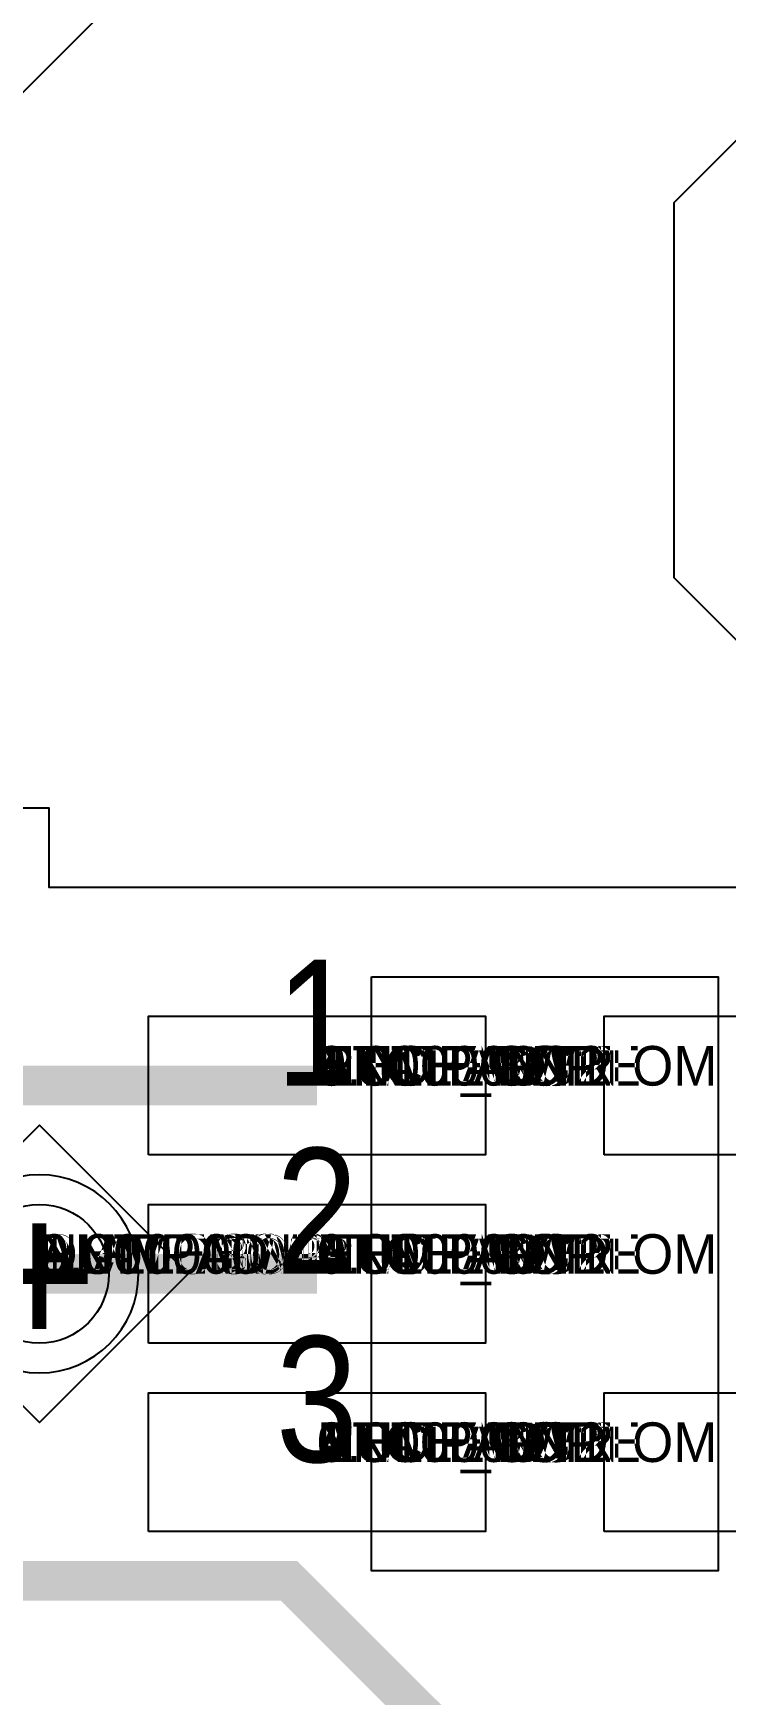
# Model space of a CAD drawing. Extents: x 0 to 323, y 0 to 320.
# Drawn here: x 18.07 to 21.56, y 101.43 to 109.81 of the extents above; entities that cross this region are included whole.
import ezdxf
from ezdxf.enums import TextEntityAlignment as Align

# ---------------------------------------------------------------- set-up
doc = ezdxf.new("R2010")
doc.units = 0
doc.header["$MEASUREMENT"] = 0
doc.layers.get('0').update_dxf_attribs({"linetype": 'CONTINUOUS'})
for name, color, linetype in [('CDN_FIGURES', 7, 'CONTINUOUS'), ('ETCH_BOTTOM', 7, 'CONTINUOUS'), ('ETCH_GND', 3, 'CONTINUOUS'), ('ETCH_INT1', 4, 'CONTINUOUS'), ('ETCH_INT2', 5, 'CONTINUOUS'), ('ETCH_PWR', 6, 'CONTINUOUS'), ('ETCH_TOP', 2, 'CONTINUOUS'), ('MANUFACTURING_NCLEGEND-1-6', 8, 'CONTINUOUS'), ('PACKAGE_GEOMETRY_ASSEMBLY_TOP', 11, 'CONTINUOUS'), ('PACKAGE_GEOMETRY_PIN_NUMBER', 9, 'CONTINUOUS')]:
    doc.layers.add(name, color=color, linetype=linetype)

# ---------------------------------------------------------------- blocks, each defined once
blk = doc.blocks.new('PAD_INFO')
for tag in ['SHAPE_TYPE', 'PAD_HEIGHT', 'PAD_LAYER', 'PAD_TYPE', 'PAD_WIDTH']:
    blk.add_attdef(tag, (0, 0), '', height=0.2)
at = {"flags": 2}
blk.add_attdef('CDN_TYPE', (0, 0), '', height=0.2, dxfattribs=at)
blk = doc.blocks.new('DRILL_INFO')
at = {"flags": 2}
blk.add_attdef('CDN_TYPE', (0, 0), '', height=0.2, dxfattribs=at)
for tag in ['FSHAPE', 'FCHAR', 'DRILL_HEIGHT', 'DIAMETER', 'PLATED', 'DRILL_WIDTH']:
    blk.add_attdef(tag, (0, 0), '', height=0.2)
blk = doc.blocks.new('VIA0700X0300')
at = {"layer": 'ETCH_BOTTOM'}
blk.add_circle((0, 0), 0.35, dxfattribs=at)
at = {"layer": 'ETCH_GND'}
blk.add_circle((0, 0), 0.35, dxfattribs=at)
at = {"layer": 'ETCH_INT1'}
blk.add_circle((0, 0), 0.35, dxfattribs=at)
at = {"layer": 'ETCH_INT2'}
blk.add_circle((0, 0), 0.35, dxfattribs=at)
at = {"layer": 'ETCH_PWR'}
blk.add_circle((0, 0), 0.35, dxfattribs=at)
at = {"layer": 'ETCH_TOP'}
blk.add_circle((0, 0), 0.35, dxfattribs=at)
ref = blk.add_blockref('PAD_INFO', (0, 0))
ref.add_attrib('PAD_LAYER', 'ETCH_TOP', (0, 0), dxfattribs={"height": 0.2})
ref.add_attrib('SHAPE_TYPE', 'NULL', (0, 0), dxfattribs={"height": 0.2})
ref.add_attrib('PAD_TYPE', 'ANTIPAD', (0, 0), dxfattribs={"height": 0.2})
ref.add_attrib('PAD_WIDTH', '0.000000', (0, 0), dxfattribs={"height": 0.2})
ref.add_attrib('PAD_HEIGHT', '0.000000', (0, 0), dxfattribs={"height": 0.2})
ref = blk.add_blockref('PAD_INFO', (0, 0))
ref.add_attrib('PAD_LAYER', 'ETCH_GND', (0, 0), dxfattribs={"height": 0.2})
ref.add_attrib('SHAPE_TYPE', 'NULL', (0, 0), dxfattribs={"height": 0.2})
ref.add_attrib('PAD_TYPE', 'ANTIPAD', (0, 0), dxfattribs={"height": 0.2})
ref.add_attrib('PAD_WIDTH', '0.000000', (0, 0), dxfattribs={"height": 0.2})
ref.add_attrib('PAD_HEIGHT', '0.000000', (0, 0), dxfattribs={"height": 0.2})
ref = blk.add_blockref('PAD_INFO', (0, 0))
ref.add_attrib('PAD_LAYER', 'ETCH_INT1', (0, 0), dxfattribs={"height": 0.2})
ref.add_attrib('SHAPE_TYPE', 'NULL', (0, 0), dxfattribs={"height": 0.2})
ref.add_attrib('PAD_TYPE', 'ANTIPAD', (0, 0), dxfattribs={"height": 0.2})
ref.add_attrib('PAD_WIDTH', '0.000000', (0, 0), dxfattribs={"height": 0.2})
ref.add_attrib('PAD_HEIGHT', '0.000000', (0, 0), dxfattribs={"height": 0.2})
ref = blk.add_blockref('PAD_INFO', (0, 0))
ref.add_attrib('PAD_LAYER', 'ETCH_INT2', (0, 0), dxfattribs={"height": 0.2})
ref.add_attrib('SHAPE_TYPE', 'NULL', (0, 0), dxfattribs={"height": 0.2})
ref.add_attrib('PAD_TYPE', 'ANTIPAD', (0, 0), dxfattribs={"height": 0.2})
ref.add_attrib('PAD_WIDTH', '0.000000', (0, 0), dxfattribs={"height": 0.2})
ref.add_attrib('PAD_HEIGHT', '0.000000', (0, 0), dxfattribs={"height": 0.2})
ref = blk.add_blockref('PAD_INFO', (0, 0))
ref.add_attrib('PAD_LAYER', 'ETCH_PWR', (0, 0), dxfattribs={"height": 0.2})
ref.add_attrib('SHAPE_TYPE', 'NULL', (0, 0), dxfattribs={"height": 0.2})
ref.add_attrib('PAD_TYPE', 'ANTIPAD', (0, 0), dxfattribs={"height": 0.2})
ref.add_attrib('PAD_WIDTH', '0.000000', (0, 0), dxfattribs={"height": 0.2})
ref.add_attrib('PAD_HEIGHT', '0.000000', (0, 0), dxfattribs={"height": 0.2})
ref = blk.add_blockref('PAD_INFO', (0, 0))
ref.add_attrib('PAD_LAYER', 'ETCH_BOTTOM', (0, 0), dxfattribs={"height": 0.2})
ref.add_attrib('SHAPE_TYPE', 'NULL', (0, 0), dxfattribs={"height": 0.2})
ref.add_attrib('PAD_TYPE', 'ANTIPAD', (0, 0), dxfattribs={"height": 0.2})
ref.add_attrib('PAD_WIDTH', '0.000000', (0, 0), dxfattribs={"height": 0.2})
ref.add_attrib('PAD_HEIGHT', '0.000000', (0, 0), dxfattribs={"height": 0.2})
ref = blk.add_blockref('PAD_INFO', (0, 0))
ref.add_attrib('PAD_LAYER', 'ETCH_TOP', (0, 0), dxfattribs={"height": 0.2})
ref.add_attrib('SHAPE_TYPE', 'NULL', (0, 0), dxfattribs={"height": 0.2})
ref.add_attrib('PAD_TYPE', 'THERMAL', (0, 0), dxfattribs={"height": 0.2})
ref.add_attrib('PAD_WIDTH', '0.000000', (0, 0), dxfattribs={"height": 0.2})
ref.add_attrib('PAD_HEIGHT', '0.000000', (0, 0), dxfattribs={"height": 0.2})
ref = blk.add_blockref('PAD_INFO', (0, 0))
ref.add_attrib('PAD_LAYER', 'ETCH_GND', (0, 0), dxfattribs={"height": 0.2})
ref.add_attrib('SHAPE_TYPE', 'NULL', (0, 0), dxfattribs={"height": 0.2})
ref.add_attrib('PAD_TYPE', 'THERMAL', (0, 0), dxfattribs={"height": 0.2})
ref.add_attrib('PAD_WIDTH', '0.000000', (0, 0), dxfattribs={"height": 0.2})
ref.add_attrib('PAD_HEIGHT', '0.000000', (0, 0), dxfattribs={"height": 0.2})
ref = blk.add_blockref('PAD_INFO', (0, 0))
ref.add_attrib('PAD_LAYER', 'ETCH_INT1', (0, 0), dxfattribs={"height": 0.2})
ref.add_attrib('SHAPE_TYPE', 'NULL', (0, 0), dxfattribs={"height": 0.2})
ref.add_attrib('PAD_TYPE', 'THERMAL', (0, 0), dxfattribs={"height": 0.2})
ref.add_attrib('PAD_WIDTH', '0.000000', (0, 0), dxfattribs={"height": 0.2})
ref.add_attrib('PAD_HEIGHT', '0.000000', (0, 0), dxfattribs={"height": 0.2})
ref = blk.add_blockref('PAD_INFO', (0, 0))
ref.add_attrib('PAD_LAYER', 'ETCH_INT2', (0, 0), dxfattribs={"height": 0.2})
ref.add_attrib('SHAPE_TYPE', 'NULL', (0, 0), dxfattribs={"height": 0.2})
ref.add_attrib('PAD_TYPE', 'THERMAL', (0, 0), dxfattribs={"height": 0.2})
ref.add_attrib('PAD_WIDTH', '0.000000', (0, 0), dxfattribs={"height": 0.2})
ref.add_attrib('PAD_HEIGHT', '0.000000', (0, 0), dxfattribs={"height": 0.2})
ref = blk.add_blockref('PAD_INFO', (0, 0))
ref.add_attrib('PAD_LAYER', 'ETCH_PWR', (0, 0), dxfattribs={"height": 0.2})
ref.add_attrib('SHAPE_TYPE', 'NULL', (0, 0), dxfattribs={"height": 0.2})
ref.add_attrib('PAD_TYPE', 'THERMAL', (0, 0), dxfattribs={"height": 0.2})
ref.add_attrib('PAD_WIDTH', '0.000000', (0, 0), dxfattribs={"height": 0.2})
ref.add_attrib('PAD_HEIGHT', '0.000000', (0, 0), dxfattribs={"height": 0.2})
ref = blk.add_blockref('PAD_INFO', (0, 0))
ref.add_attrib('PAD_LAYER', 'ETCH_BOTTOM', (0, 0), dxfattribs={"height": 0.2})
ref.add_attrib('SHAPE_TYPE', 'NULL', (0, 0), dxfattribs={"height": 0.2})
ref.add_attrib('PAD_TYPE', 'THERMAL', (0, 0), dxfattribs={"height": 0.2})
ref.add_attrib('PAD_WIDTH', '0.000000', (0, 0), dxfattribs={"height": 0.2})
ref.add_attrib('PAD_HEIGHT', '0.000000', (0, 0), dxfattribs={"height": 0.2})
ref = blk.add_blockref('PAD_INFO', (0, 0))
ref.add_attrib('PAD_LAYER', 'ETCH_TOP', (0, 0), dxfattribs={"height": 0.2})
ref.add_attrib('SHAPE_TYPE', 'CIRCLE', (0, 0), dxfattribs={"height": 0.2})
ref.add_attrib('PAD_TYPE', 'REGULAR', (0, 0), dxfattribs={"height": 0.2})
ref.add_attrib('PAD_WIDTH', '0.700000', (0, 0), dxfattribs={"height": 0.2})
ref.add_attrib('PAD_HEIGHT', '0.700000', (0, 0), dxfattribs={"height": 0.2})
ref = blk.add_blockref('PAD_INFO', (0, 0))
ref.add_attrib('PAD_LAYER', 'ETCH_GND', (0, 0), dxfattribs={"height": 0.2})
ref.add_attrib('SHAPE_TYPE', 'CIRCLE', (0, 0), dxfattribs={"height": 0.2})
ref.add_attrib('PAD_TYPE', 'REGULAR', (0, 0), dxfattribs={"height": 0.2})
ref.add_attrib('PAD_WIDTH', '0.700000', (0, 0), dxfattribs={"height": 0.2})
ref.add_attrib('PAD_HEIGHT', '0.700000', (0, 0), dxfattribs={"height": 0.2})
ref = blk.add_blockref('PAD_INFO', (0, 0))
ref.add_attrib('PAD_LAYER', 'ETCH_INT1', (0, 0), dxfattribs={"height": 0.2})
ref.add_attrib('SHAPE_TYPE', 'CIRCLE', (0, 0), dxfattribs={"height": 0.2})
ref.add_attrib('PAD_TYPE', 'REGULAR', (0, 0), dxfattribs={"height": 0.2})
ref.add_attrib('PAD_WIDTH', '0.700000', (0, 0), dxfattribs={"height": 0.2})
ref.add_attrib('PAD_HEIGHT', '0.700000', (0, 0), dxfattribs={"height": 0.2})
ref = blk.add_blockref('PAD_INFO', (0, 0))
ref.add_attrib('PAD_LAYER', 'ETCH_INT2', (0, 0), dxfattribs={"height": 0.2})
ref.add_attrib('SHAPE_TYPE', 'CIRCLE', (0, 0), dxfattribs={"height": 0.2})
ref.add_attrib('PAD_TYPE', 'REGULAR', (0, 0), dxfattribs={"height": 0.2})
ref.add_attrib('PAD_WIDTH', '0.700000', (0, 0), dxfattribs={"height": 0.2})
ref.add_attrib('PAD_HEIGHT', '0.700000', (0, 0), dxfattribs={"height": 0.2})
ref = blk.add_blockref('PAD_INFO', (0, 0))
ref.add_attrib('PAD_LAYER', 'ETCH_PWR', (0, 0), dxfattribs={"height": 0.2})
ref.add_attrib('SHAPE_TYPE', 'CIRCLE', (0, 0), dxfattribs={"height": 0.2})
ref.add_attrib('PAD_TYPE', 'REGULAR', (0, 0), dxfattribs={"height": 0.2})
ref.add_attrib('PAD_WIDTH', '0.700000', (0, 0), dxfattribs={"height": 0.2})
ref.add_attrib('PAD_HEIGHT', '0.700000', (0, 0), dxfattribs={"height": 0.2})
ref = blk.add_blockref('PAD_INFO', (0, 0))
ref.add_attrib('PAD_LAYER', 'ETCH_BOTTOM', (0, 0), dxfattribs={"height": 0.2})
ref.add_attrib('SHAPE_TYPE', 'CIRCLE', (0, 0), dxfattribs={"height": 0.2})
ref.add_attrib('PAD_TYPE', 'REGULAR', (0, 0), dxfattribs={"height": 0.2})
ref.add_attrib('PAD_WIDTH', '0.700000', (0, 0), dxfattribs={"height": 0.2})
ref.add_attrib('PAD_HEIGHT', '0.700000', (0, 0), dxfattribs={"height": 0.2})
ref = blk.add_blockref('DRILL_INFO', (0, 0))
ref.add_attrib('DIAMETER', '0.300000', (0, 0), dxfattribs={"height": 0.2})
ref.add_attrib('PLATED', 'PLATED', (0, 0), dxfattribs={"height": 0.2})
ref.add_attrib('FSHAPE', 'DIAMOND', (0, 0), dxfattribs={"height": 0.2})
ref.add_attrib('FCHAR', '+', (0, 0), dxfattribs={"height": 0.2})
ref.add_attrib('DRILL_WIDTH', '1.500000', (0, 0), dxfattribs={"height": 0.2})
ref.add_attrib('DRILL_HEIGHT', '1.500000', (0, 0), dxfattribs={"height": 0.2})
for tag in ['CDN_TYPE', 'PIN']:
    blk.add_attdef(tag, (0, 0), '', height=0.2)
at = {"flags": 2}
for tag in ['PSTKNAME', 'BBV']:
    blk.add_attdef(tag, (0, 0), '', height=0.2, dxfattribs=at)
blk = doc.blocks.new('FIGURE_DIAMOND')
at = {"layer": 'CDN_FIGURES'}
blk.add_lwpolyline([(-0.5, 0), (0, 0.5), (0.5, 0), (0, -0.5)], close=True, dxfattribs=at)
blk = doc.blocks.new('RC1700X0700TS')
at = {"layer": 'ETCH_TOP'}
blk.add_lwpolyline([(-0.85, -0.35), (-0.85, 0.35), (0.85, 0.35), (0.85, -0.35)], close=True, dxfattribs=at)
ref = blk.add_blockref('PAD_INFO', (0, 0))
ref.add_attrib('PAD_LAYER', 'ETCH_TOP', (0, 0), dxfattribs={"height": 0.2})
ref.add_attrib('SHAPE_TYPE', 'NULL', (0, 0), dxfattribs={"height": 0.2})
ref.add_attrib('PAD_TYPE', 'ANTIPAD', (0, 0), dxfattribs={"height": 0.2})
ref.add_attrib('PAD_WIDTH', '0.000000', (0, 0), dxfattribs={"height": 0.2})
ref.add_attrib('PAD_HEIGHT', '0.000000', (0, 0), dxfattribs={"height": 0.2})
ref = blk.add_blockref('PAD_INFO', (0, 0))
ref.add_attrib('PAD_LAYER', 'ETCH_GND', (0, 0), dxfattribs={"height": 0.2})
ref.add_attrib('SHAPE_TYPE', 'NULL', (0, 0), dxfattribs={"height": 0.2})
ref.add_attrib('PAD_TYPE', 'ANTIPAD', (0, 0), dxfattribs={"height": 0.2})
ref.add_attrib('PAD_WIDTH', '0.000000', (0, 0), dxfattribs={"height": 0.2})
ref.add_attrib('PAD_HEIGHT', '0.000000', (0, 0), dxfattribs={"height": 0.2})
ref = blk.add_blockref('PAD_INFO', (0, 0))
ref.add_attrib('PAD_LAYER', 'ETCH_INT1', (0, 0), dxfattribs={"height": 0.2})
ref.add_attrib('SHAPE_TYPE', 'NULL', (0, 0), dxfattribs={"height": 0.2})
ref.add_attrib('PAD_TYPE', 'ANTIPAD', (0, 0), dxfattribs={"height": 0.2})
ref.add_attrib('PAD_WIDTH', '0.000000', (0, 0), dxfattribs={"height": 0.2})
ref.add_attrib('PAD_HEIGHT', '0.000000', (0, 0), dxfattribs={"height": 0.2})
ref = blk.add_blockref('PAD_INFO', (0, 0))
ref.add_attrib('PAD_LAYER', 'ETCH_INT2', (0, 0), dxfattribs={"height": 0.2})
ref.add_attrib('SHAPE_TYPE', 'NULL', (0, 0), dxfattribs={"height": 0.2})
ref.add_attrib('PAD_TYPE', 'ANTIPAD', (0, 0), dxfattribs={"height": 0.2})
ref.add_attrib('PAD_WIDTH', '0.000000', (0, 0), dxfattribs={"height": 0.2})
ref.add_attrib('PAD_HEIGHT', '0.000000', (0, 0), dxfattribs={"height": 0.2})
ref = blk.add_blockref('PAD_INFO', (0, 0))
ref.add_attrib('PAD_LAYER', 'ETCH_PWR', (0, 0), dxfattribs={"height": 0.2})
ref.add_attrib('SHAPE_TYPE', 'NULL', (0, 0), dxfattribs={"height": 0.2})
ref.add_attrib('PAD_TYPE', 'ANTIPAD', (0, 0), dxfattribs={"height": 0.2})
ref.add_attrib('PAD_WIDTH', '0.000000', (0, 0), dxfattribs={"height": 0.2})
ref.add_attrib('PAD_HEIGHT', '0.000000', (0, 0), dxfattribs={"height": 0.2})
ref = blk.add_blockref('PAD_INFO', (0, 0))
ref.add_attrib('PAD_LAYER', 'ETCH_BOTTOM', (0, 0), dxfattribs={"height": 0.2})
ref.add_attrib('SHAPE_TYPE', 'NULL', (0, 0), dxfattribs={"height": 0.2})
ref.add_attrib('PAD_TYPE', 'ANTIPAD', (0, 0), dxfattribs={"height": 0.2})
ref.add_attrib('PAD_WIDTH', '0.000000', (0, 0), dxfattribs={"height": 0.2})
ref.add_attrib('PAD_HEIGHT', '0.000000', (0, 0), dxfattribs={"height": 0.2})
ref = blk.add_blockref('PAD_INFO', (0, 0))
ref.add_attrib('PAD_LAYER', 'ETCH_TOP', (0, 0), dxfattribs={"height": 0.2})
ref.add_attrib('SHAPE_TYPE', 'NULL', (0, 0), dxfattribs={"height": 0.2})
ref.add_attrib('PAD_TYPE', 'THERMAL', (0, 0), dxfattribs={"height": 0.2})
ref.add_attrib('PAD_WIDTH', '0.000000', (0, 0), dxfattribs={"height": 0.2})
ref.add_attrib('PAD_HEIGHT', '0.000000', (0, 0), dxfattribs={"height": 0.2})
ref = blk.add_blockref('PAD_INFO', (0, 0))
ref.add_attrib('PAD_LAYER', 'ETCH_GND', (0, 0), dxfattribs={"height": 0.2})
ref.add_attrib('SHAPE_TYPE', 'NULL', (0, 0), dxfattribs={"height": 0.2})
ref.add_attrib('PAD_TYPE', 'THERMAL', (0, 0), dxfattribs={"height": 0.2})
ref.add_attrib('PAD_WIDTH', '0.000000', (0, 0), dxfattribs={"height": 0.2})
ref.add_attrib('PAD_HEIGHT', '0.000000', (0, 0), dxfattribs={"height": 0.2})
ref = blk.add_blockref('PAD_INFO', (0, 0))
ref.add_attrib('PAD_LAYER', 'ETCH_INT1', (0, 0), dxfattribs={"height": 0.2})
ref.add_attrib('SHAPE_TYPE', 'NULL', (0, 0), dxfattribs={"height": 0.2})
ref.add_attrib('PAD_TYPE', 'THERMAL', (0, 0), dxfattribs={"height": 0.2})
ref.add_attrib('PAD_WIDTH', '0.000000', (0, 0), dxfattribs={"height": 0.2})
ref.add_attrib('PAD_HEIGHT', '0.000000', (0, 0), dxfattribs={"height": 0.2})
ref = blk.add_blockref('PAD_INFO', (0, 0))
ref.add_attrib('PAD_LAYER', 'ETCH_INT2', (0, 0), dxfattribs={"height": 0.2})
ref.add_attrib('SHAPE_TYPE', 'NULL', (0, 0), dxfattribs={"height": 0.2})
ref.add_attrib('PAD_TYPE', 'THERMAL', (0, 0), dxfattribs={"height": 0.2})
ref.add_attrib('PAD_WIDTH', '0.000000', (0, 0), dxfattribs={"height": 0.2})
ref.add_attrib('PAD_HEIGHT', '0.000000', (0, 0), dxfattribs={"height": 0.2})
ref = blk.add_blockref('PAD_INFO', (0, 0))
ref.add_attrib('PAD_LAYER', 'ETCH_PWR', (0, 0), dxfattribs={"height": 0.2})
ref.add_attrib('SHAPE_TYPE', 'NULL', (0, 0), dxfattribs={"height": 0.2})
ref.add_attrib('PAD_TYPE', 'THERMAL', (0, 0), dxfattribs={"height": 0.2})
ref.add_attrib('PAD_WIDTH', '0.000000', (0, 0), dxfattribs={"height": 0.2})
ref.add_attrib('PAD_HEIGHT', '0.000000', (0, 0), dxfattribs={"height": 0.2})
ref = blk.add_blockref('PAD_INFO', (0, 0))
ref.add_attrib('PAD_LAYER', 'ETCH_BOTTOM', (0, 0), dxfattribs={"height": 0.2})
ref.add_attrib('SHAPE_TYPE', 'NULL', (0, 0), dxfattribs={"height": 0.2})
ref.add_attrib('PAD_TYPE', 'THERMAL', (0, 0), dxfattribs={"height": 0.2})
ref.add_attrib('PAD_WIDTH', '0.000000', (0, 0), dxfattribs={"height": 0.2})
ref.add_attrib('PAD_HEIGHT', '0.000000', (0, 0), dxfattribs={"height": 0.2})
ref = blk.add_blockref('PAD_INFO', (0, 0))
ref.add_attrib('PAD_LAYER', 'ETCH_TOP', (0, 0), dxfattribs={"height": 0.2})
ref.add_attrib('SHAPE_TYPE', 'RECTANGLE', (0, 0), dxfattribs={"height": 0.2})
ref.add_attrib('PAD_TYPE', 'REGULAR', (0, 0), dxfattribs={"height": 0.2})
ref.add_attrib('PAD_WIDTH', '1.700000', (0, 0), dxfattribs={"height": 0.2})
ref.add_attrib('PAD_HEIGHT', '0.700000', (0, 0), dxfattribs={"height": 0.2})
ref = blk.add_blockref('PAD_INFO', (0, 0))
ref.add_attrib('PAD_LAYER', 'ETCH_GND', (0, 0), dxfattribs={"height": 0.2})
ref.add_attrib('SHAPE_TYPE', 'NULL', (0, 0), dxfattribs={"height": 0.2})
ref.add_attrib('PAD_TYPE', 'REGULAR', (0, 0), dxfattribs={"height": 0.2})
ref.add_attrib('PAD_WIDTH', '0.000000', (0, 0), dxfattribs={"height": 0.2})
ref.add_attrib('PAD_HEIGHT', '0.000000', (0, 0), dxfattribs={"height": 0.2})
ref = blk.add_blockref('PAD_INFO', (0, 0))
ref.add_attrib('PAD_LAYER', 'ETCH_INT1', (0, 0), dxfattribs={"height": 0.2})
ref.add_attrib('SHAPE_TYPE', 'NULL', (0, 0), dxfattribs={"height": 0.2})
ref.add_attrib('PAD_TYPE', 'REGULAR', (0, 0), dxfattribs={"height": 0.2})
ref.add_attrib('PAD_WIDTH', '0.000000', (0, 0), dxfattribs={"height": 0.2})
ref.add_attrib('PAD_HEIGHT', '0.000000', (0, 0), dxfattribs={"height": 0.2})
ref = blk.add_blockref('PAD_INFO', (0, 0))
ref.add_attrib('PAD_LAYER', 'ETCH_INT2', (0, 0), dxfattribs={"height": 0.2})
ref.add_attrib('SHAPE_TYPE', 'NULL', (0, 0), dxfattribs={"height": 0.2})
ref.add_attrib('PAD_TYPE', 'REGULAR', (0, 0), dxfattribs={"height": 0.2})
ref.add_attrib('PAD_WIDTH', '0.000000', (0, 0), dxfattribs={"height": 0.2})
ref.add_attrib('PAD_HEIGHT', '0.000000', (0, 0), dxfattribs={"height": 0.2})
ref = blk.add_blockref('PAD_INFO', (0, 0))
ref.add_attrib('PAD_LAYER', 'ETCH_PWR', (0, 0), dxfattribs={"height": 0.2})
ref.add_attrib('SHAPE_TYPE', 'NULL', (0, 0), dxfattribs={"height": 0.2})
ref.add_attrib('PAD_TYPE', 'REGULAR', (0, 0), dxfattribs={"height": 0.2})
ref.add_attrib('PAD_WIDTH', '0.000000', (0, 0), dxfattribs={"height": 0.2})
ref.add_attrib('PAD_HEIGHT', '0.000000', (0, 0), dxfattribs={"height": 0.2})
ref = blk.add_blockref('PAD_INFO', (0, 0))
ref.add_attrib('PAD_LAYER', 'ETCH_BOTTOM', (0, 0), dxfattribs={"height": 0.2})
ref.add_attrib('SHAPE_TYPE', 'NULL', (0, 0), dxfattribs={"height": 0.2})
ref.add_attrib('PAD_TYPE', 'REGULAR', (0, 0), dxfattribs={"height": 0.2})
ref.add_attrib('PAD_WIDTH', '0.000000', (0, 0), dxfattribs={"height": 0.2})
ref.add_attrib('PAD_HEIGHT', '0.000000', (0, 0), dxfattribs={"height": 0.2})
ref = blk.add_blockref('DRILL_INFO', (0, 0))
ref.add_attrib('DIAMETER', '0.000000', (0, 0), dxfattribs={"height": 0.2})
ref.add_attrib('PLATED', 'PLATED', (0, 0), dxfattribs={"height": 0.2})
ref.add_attrib('FSHAPE', 'NULL', (0, 0), dxfattribs={"height": 0.2})
ref.add_attrib('DRILL_WIDTH', '0.000000', (0, 0), dxfattribs={"height": 0.2})
ref.add_attrib('DRILL_HEIGHT', '0.000000', (0, 0), dxfattribs={"height": 0.2})
for tag in ['CDN_TYPE', 'PIN']:
    blk.add_attdef(tag, (0, 0), '', height=0.2)
at = {"flags": 2}
for tag in ['PSTKNAME', 'BBV']:
    blk.add_attdef(tag, (0, 0), '', height=0.2, dxfattribs=at)
blk = doc.blocks.new('F57')
at = {"layer": 'PACKAGE_GEOMETRY_ASSEMBLY_TOP'}
blk.add_lwpolyline([(0.275, 0.55), (2.025, 0.55), (2.025, -2.45), (0.275, -2.45)], close=True, dxfattribs=at)
at = {"layer": 'ETCH_TOP'}
ref = blk.add_blockref('RC1700X0700TS', (0, 0), dxfattribs=at)
ref.add_attrib('CDN_TYPE', 'PIN', (0, 0), dxfattribs={"height": 0.2})
ref.add_attrib('PIN', '1', (0, 0), dxfattribs={"height": 0.2})
ref = blk.add_blockref('RC1700X0700TS', (2.3, 0), dxfattribs=at)
ref.add_attrib('CDN_TYPE', 'PIN', (0, 0), dxfattribs={"height": 0.2})
ref.add_attrib('PIN', '5', (0, 0), dxfattribs={"height": 0.2})
ref = blk.add_blockref('RC1700X0700TS', (0, -1.9), dxfattribs=at)
ref.add_attrib('CDN_TYPE', 'PIN', (0, 0), dxfattribs={"height": 0.2})
ref.add_attrib('PIN', '3', (0, 0), dxfattribs={"height": 0.2})
ref = blk.add_blockref('RC1700X0700TS', (0, -0.95), dxfattribs=at)
ref.add_attrib('CDN_TYPE', 'PIN', (0, 0), dxfattribs={"height": 0.2})
ref.add_attrib('PIN', '2', (0, 0), dxfattribs={"height": 0.2})
ref = blk.add_blockref('RC1700X0700TS', (2.3, -1.9), dxfattribs=at)
ref.add_attrib('CDN_TYPE', 'PIN', (0, 0), dxfattribs={"height": 0.2})
ref.add_attrib('PIN', '4', (0, 0), dxfattribs={"height": 0.2})
at = {"flags": 2}
for tag in ['SYMBOL_TYPE', 'CDN_TYPE', 'REFDES']:
    blk.add_attdef(tag, (0, 0), '', height=0.2, dxfattribs=at)

msp = doc.modelspace()

# ---------------------------------------------------------------- linework, layer by layer
at = {"layer": 'ETCH_BOTTOM'}
msp.add_lwpolyline([(19.4446, 110.9434), (13.5001, 104.9989)], dxfattribs=at)
at = {"layer": 'ETCH_PWR'}
msp.add_lwpolyline([(18.6001, 103.55, 1), (17.5999, 103.55, 1)], format="xyb", close=True, dxfattribs=at)
at = {"layer": 'ETCH_TOP'}
for points, format in [([(32.7761, 107.9251), (31.5501, 107.9251), (31.5501, 109.0001), (26.8499, 109.0001), (26.8499, 108.1501), (26.6501, 108.1501), (26.6501, 108.9501), (22.8114, 108.9501, -0.668179), (22.7397, 109.1232), (24.5495, 110.933), (24.58, 110.9217, 4.577307), (23.9017, 111.6), (23.913, 111.5695), (21.2999, 108.9564), (21.2999, 107.065), (22.6323, 105.7325, -0.404237), (22.6347, 105.5916, 0.043559), (22.5811, 105.5231), (22.5661, 105.5001), (18.1501, 105.5001), (18.1501, 105.9001), (14.0999, 105.9001)], "xyb"), ([(17, 104.5, 0.2, 0.2, 0), (19.5, 104.5, 0.2, 0.2, 0)], "xyseb"), ([(17, 104.5, 0.2, 0.2, 0), (17, 102, 0.2, 0.2, 0), (19.3597, 102, 0.2, 0.2, 0), (23.7251, 97.6346, 0.2, 0.2, 0), (24.6, 96.7598, 0.2, 0.2, 0), (24.6, 89.35, 0.2, 0.2, 0), (24.995, 88.955, 0.2, 0.2, 0), (24.995, 85.7936, 0.2, 0.2, 0), (23.3, 84.0986, 0.2, 0.2, 0), (23.3, 77.8734, 0.2, 0.2, 0), (25.4734, 75.7, 0.2, 0.2, 0), (26.139, 75.7, 0.2, 0.2, 0), (26.147, 75.692, 0.2, 0.2, 0)], "xyseb"), ([(19.5, 103.55, 0.2, 0.2, 0), (18.1, 103.55, 0.2, 0.2, 0)], "xyseb")]:
    msp.add_lwpolyline(points, format=format, dxfattribs=at)

# ---------------------------------------------------------------- block references
msp.add_blockref('F57', (19.5, 104.5))
msp.add_blockref('VIA0700X0300', (18.1, 103.55), dxfattribs=at)
at = {"layer": 'MANUFACTURING_NCLEGEND-1-6', "xscale": 1.5, "yscale": 1.5}
msp.add_blockref('FIGURE_DIAMOND', (18.1, 103.55), dxfattribs=at)

# ---------------------------------------------------------------- texts
at = {"layer": 'MANUFACTURING_NCLEGEND-1-6'}
msp.add_text('+', height=0.75, dxfattribs=at).set_placement((18.1, 103.55), align=Align.MIDDLE_CENTER)
at = {"layer": 'PACKAGE_GEOMETRY_PIN_NUMBER', "width": 0.87874}
for s, p in [('1', (19.5, 104.5)), ('2', (19.5, 103.55)), ('3', (19.5, 102.6))]:
    msp.add_text(s, height=0.635, dxfattribs=at).set_placement(p, align=Align.CENTER)

doc.saveas('drawing.dxf')
